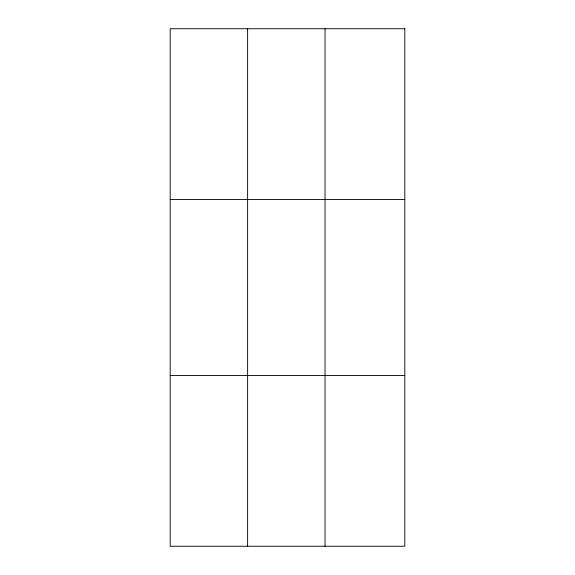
<?xml version="1.0" encoding="UTF-8"?>
<svg xmlns="http://www.w3.org/2000/svg" width="575" height="575" viewBox="0 0 575 575"><rect width="100%" height="100%" fill="white"/><g stroke="black" fill="none" stroke-linecap="round" stroke-linejoin="round"><path stroke-width="0.86" d="M247.617 28.75L247.617 546.25M325.04 28.75L325.04 546.25M170.193 199.525L404.807 199.525M170.193 375.475L404.807 375.475M404.807 28.75L404.807 546.25L170.193 546.25L170.193 28.75L404.807 28.75"/></g></svg>
